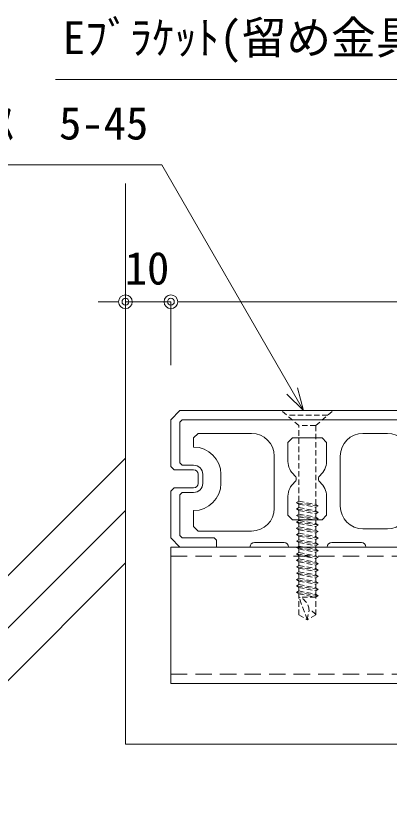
# Model space of a CAD drawing. Units: millimetres on the paper. Extents: x -401 to 401, y -279 to 279.
# Drawn here: x 166.5 to 193.9, y -84.1 to -25.9 of the extents above; entities that cross this region are included whole.
import ezdxf
from ezdxf.enums import TextEntityAlignment as Align

# ---------------------------------------------------------------- set-up
doc = ezdxf.new("R2010")
doc.units = ezdxf.units.MM
doc.linetypes.add('DASHED1', pattern=[1.8, 1.2, -0.6])
for name, color, linetype, lineweight in [('0-2_A-E01-仕上太線', 4, 'Continuous', 9), ('0-3_A-C03-壁種別', 4, 'Continuous', 9), ('0-4_ｱﾙﾐ', 4, 'DASHED1', 9), ('0-5_0-A11-寸法_詳細', 5, 'Continuous', 9), ('0-6_0', 7, 'Continuous', 9), ('0-7_A-B03-文字_書込_小', 7, 'Continuous', 9), ('0-8_A-D09-金物_鋼材', 1, 'Continuous', 9)]:
    doc.layers.add(name, color=color, linetype=linetype, lineweight=lineweight)
doc.styles.add('ＭＳ ゴシック', font='')
doc.styles.get('ＭＳ ゴシック').set_extended_font_data('MS Gothic')

# ---------------------------------------------------------------- blocks, each defined once
blk = doc.blocks.new('_Dot')
at = {"layer": '0-6_0'}
blk.add_line((-0.5, 0), (-1, 0), dxfattribs=at)
for radius in [0.5, 0.25]:
    blk.add_circle((0, 0), radius, dxfattribs=at)
blk = doc.blocks.new('A$C74522BEF')
at = {"layer": '0-6_0', "linetype": 'DASHED1'}
for p, q in [((-1.85, -3.3), (-5.652, 0)), ((5.652, 0), (-5.652, 0)), ((1.85, -3.3), (5.652, 0)), ((4.5, -1), (-4.5, -1)), ((1.85, -3.3), (-1.85, -3.3)), ((-1.846, -19.921), (-1.846, -3.3)), ((1.854, -3.3), (1.854, -20.626)), ((-1.844, -19.921), (-2.394, -20.239)), ((2.406, -20.944), (-2.394, -20.239)), ((-2.394, -20.239), (-1.844, -20.556)), ((-1.844, -19.921), (1.856, -20.627)), ((-1.844, -20.556), (1.856, -21.262)), ((-1.844, -21.333), (-1.844, -20.556)), ((2.406, -20.944), (1.856, -20.627)), ((2.406, -20.944), (1.856, -21.262)), ((-1.844, -21.333), (-2.394, -21.65)), ((-2.394, -21.65), (-1.844, -21.967)), ((2.406, -22.355), (-2.394, -21.65)), ((-1.844, -21.333), (1.856, -22.038)), ((-1.844, -21.967), (1.856, -22.673)), ((-1.844, -22.743), (-1.844, -21.967)), ((1.856, -21.262), (1.856, -22.038)), ((2.406, -22.355), (1.856, -22.038)), ((2.406, -22.355), (1.856, -22.673)), ((1.856, -22.673), (1.856, -23.449)), ((2.406, -23.767), (-2.394, -23.061)), ((-1.844, -24.154), (-2.393, -24.472)), ((-1.844, -22.743), (1.856, -23.449)), ((-1.844, -24.154), (-1.844, -23.378)), ((-1.844, -23.378), (1.856, -24.084)), ((-1.844, -24.154), (1.856, -24.86)), ((2.406, -23.767), (1.856, -23.449)), ((2.406, -23.767), (1.856, -24.084)), ((1.856, -24.084), (1.856, -24.86)), ((-2.393, -24.472), (-1.843, -24.79)), ((2.407, -25.178), (-2.393, -24.472)), ((-1.843, -25.565), (-2.393, -25.883)), ((2.407, -26.589), (-2.393, -25.883)), ((-2.393, -25.883), (-1.843, -26.2)), ((-1.843, -24.79), (1.856, -25.495)), ((-1.843, -25.565), (-1.843, -24.79)), ((-1.843, -25.565), (1.857, -26.271)), ((-1.843, -26.976), (-1.843, -26.2)), ((-1.843, -26.2), (1.857, -26.906)), ((2.407, -25.178), (1.856, -24.86)), ((2.407, -25.178), (1.856, -25.495)), ((1.856, -25.495), (1.856, -26.271)), ((-1.843, -26.976), (-2.393, -27.294)), ((2.407, -28), (-2.393, -27.294)), ((-2.393, -27.294), (-1.842, -27.611)), ((-1.843, -26.976), (1.857, -27.682)), ((-1.842, -28.388), (-1.842, -27.611)), ((-1.842, -27.611), (1.857, -28.317)), ((2.407, -26.589), (1.857, -26.271)), ((2.407, -26.589), (1.857, -26.906)), ((1.857, -26.906), (1.857, -27.682)), ((2.407, -28), (1.857, -27.682)), ((-1.842, -28.388), (-2.392, -28.705)), ((2.407, -29.411), (-2.392, -28.705)), ((-2.392, -28.705), (-1.842, -29.023)), ((-1.842, -28.388), (1.858, -29.093)), ((-1.842, -29.023), (1.858, -29.728)), ((-1.842, -29.799), (-1.842, -29.023)), ((2.407, -28), (1.857, -28.317)), ((1.857, -28.317), (1.857, -29.093)), ((2.407, -29.411), (1.858, -29.093)), ((2.407, -29.411), (1.858, -29.728)), ((-1.842, -29.799), (-2.392, -30.116)), ((2.408, -30.821), (-2.392, -30.116)), ((-2.392, -30.116), (-1.842, -30.433)), ((-1.842, -31.21), (-2.392, -31.527)), ((-1.842, -29.799), (1.858, -30.504)), ((-1.842, -31.21), (-1.842, -30.433)), ((-1.842, -30.433), (1.858, -31.139)), ((-1.842, -31.21), (1.858, -31.915)), ((1.858, -29.728), (1.858, -30.504)), ((2.408, -30.821), (1.858, -30.504)), ((2.408, -30.821), (1.858, -31.139)), ((1.858, -31.139), (1.858, -31.915)), ((2.408, -32.233), (-2.392, -31.527)), ((-2.392, -31.527), (-1.842, -31.845)), ((-1.842, -32.621), (-2.392, -32.938)), ((-2.392, -32.938), (-1.841, -33.256)), ((2.408, -33.644), (-2.392, -32.938)), ((-1.842, -32.621), (-1.842, -31.845)), ((-1.842, -31.845), (1.858, -32.55)), ((-1.842, -32.621), (1.858, -33.326)), ((2.408, -32.233), (1.858, -31.915)), ((2.408, -32.233), (1.858, -32.55)), ((1.858, -32.55), (1.858, -33.326)), ((-1.841, -34.032), (-2.391, -34.349)), ((2.409, -35.055), (-2.391, -34.349)), ((-2.391, -34.349), (-1.841, -34.667)), ((-1.841, -33.256), (1.858, -33.961)), ((-1.841, -34.032), (-1.841, -33.256)), ((-1.841, -34.032), (1.859, -34.737)), ((-1.841, -34.667), (1.859, -35.372)), ((-1.841, -35.443), (-1.841, -34.667)), ((2.408, -33.644), (1.858, -33.326)), ((2.408, -33.644), (1.858, -33.961)), ((1.858, -33.961), (1.858, -34.737)), ((2.409, -35.055), (1.859, -34.737)), ((-1.841, -35.443), (-2.391, -35.76)), ((2.409, -36.466), (-2.391, -35.76)), ((-2.391, -35.76), (-1.841, -36.078)), ((-1.841, -35.443), (1.859, -36.148)), ((-1.841, -36.854), (-1.841, -36.078)), ((-1.841, -36.078), (1.859, -36.783)), ((2.409, -35.055), (1.859, -35.372)), ((1.859, -35.372), (1.859, -36.148)), ((2.409, -36.466), (1.859, -36.148)), ((2.409, -36.466), (1.859, -36.783)), ((-1.841, -36.854), (-2.39, -37.172)), ((-2.39, -37.172), (-1.84, -37.489)), ((2.409, -37.877), (-2.39, -37.172)), ((-1.84, -38.265), (-2.39, -38.582)), ((-1.841, -36.854), (1.859, -37.559)), ((-1.84, -37.489), (1.859, -38.194)), ((-1.84, -38.265), (-1.84, -37.489)), ((-1.84, -38.265), (1.86, -38.97)), ((1.859, -36.783), (1.859, -37.559)), ((2.409, -37.877), (1.859, -37.559)), ((2.409, -37.877), (1.859, -38.194)), ((1.859, -38.194), (1.859, -38.97)), ((-2.39, -38.582), (-1.84, -38.9)), ((2.409, -39.288), (-2.39, -38.582)), ((-1.84, -39.676), (-2.39, -39.993)), ((2.41, -40.699), (-2.39, -39.993)), ((-2.39, -39.993), (-1.84, -40.311)), ((-1.84, -38.9), (1.86, -39.606)), ((-1.84, -39.676), (-1.84, -38.9)), ((-1.84, -39.676), (1.86, -40.382)), ((2.409, -39.288), (1.86, -38.97)), ((2.409, -39.288), (1.86, -39.606)), ((1.86, -41), (1.86, -39.606)), ((-1.84, -40.311), (1.86, -41.016)), ((-1.84, -41), (-1.84, -40.311)), ((-1.84, -44.938), (-1.84, -41)), ((1.86, -41), (-1.84, -41)), ((0, -46), (-1.84, -41)), ((2.41, -40.699), (1.86, -40.382)), ((2.41, -40.699), (1.86, -41.016)), ((1.86, -44.926), (1.86, -41)), ((-1.84, -44.938), (0, -46)), ((0, -46), (0.388, -43.888)), ((1.86, -44.926), (0, -46))]:
    blk.add_line(p, q, dxfattribs=at)
blk.add_lwpolyline([(-1.844, -22.743), (-2.394, -23.061), (-1.844, -23.378)], dxfattribs=at)
for centre, radius, start, end in [((-2.83, -44.067), 3.223, 3.19049, 72.11377), ((0, -46), 2.148, 30.0074, 79.57974)]:
    blk.add_arc(centre, radius, start, end, dxfattribs=at)
blk = doc.blocks.new('_Open30')
at = {"layer": '0-6_0'}
blk.add_line((0, 0), (-1, 0), dxfattribs=at)
blk.add_lwpolyline([(-1, 0.2679), (0, 0), (-1, -0.2679)], dxfattribs=at)
blk = doc.blocks.new('DK-2000')
at = {"layer": '0-6_0'}
for p, q in [((5, 24), (6, 25)), ((6, 25), (17.75, 25)), ((47.625, 25), (42.25, 25)), ((66, 25), (60.625, 25)), ((84.375, 25), (79, 25)), ((102.75, 25), (97.375, 25)), ((22.75, 20), (22.75, 8.5)), ((37.25, 20), (37.25, 9)), ((52.625, 9), (52.625, 20)), ((55.625, 20), (55.625, 9)), ((71, 9), (71, 20)), ((74, 20), (74, 9)), ((89.375, 9), (89.375, 20)), ((92.375, 20), (92.375, 9)), ((107.75, 9), (107.75, 20)), ((122.25, 20), (122.25, 8.5)), ((6, 14), (6, 16)), ((7, 14), (7, 16)), ((11, 14), (11, 16)), ((134, 14), (134, 16)), ((138, 16), (138, 14)), ((139, 16), (139, 14)), ((42.25, 4), (47.625, 4)), ((60.625, 4), (66, 4)), ((79, 4), (84.375, 4)), ((97.375, 4), (102.75, 4)), ((24.896, 1), (18.396, 1)), ((34.396, 0), (25.896, 0)), ((41.896, 1), (35.396, 1)), ((38.176, 1), (41.396, 1)), ((51.396, 0), (42.896, 0)), ((58.896, 1), (52.396, 1)), ((68.396, 0), (59.896, 0)), ((75.896, 1), (69.396, 1)), ((85.396, 0), (76.896, 0)), ((92.896, 1), (86.396, 1)), ((102.396, 0), (93.896, 0)), ((109.896, 1), (103.396, 1)), ((119.396, 0), (110.896, 0)), ((126.896, 1), (120.396, 1))]:
    blk.add_line(p, q, dxfattribs=at)
for points in [[(1.25, 17), (5, 17), (0.707, 17), (0, 17.707), (0, 28), (2, 30), (143, 30), (145, 28), (145, 17.707), (144.293, 17), (140, 17), (143.75, 17)], [(5, 18), (2.5, 18), (2, 18.5), (2, 27.5), (2.5, 28), (142.5, 28), (143, 27.5), (143, 18.5), (142.5, 18), (140, 18)], [(5, 22), (5, 24), (6, 25)], [(140, 22), (140, 24), (139, 25), (127.25, 25)], [(140, 24), (139, 25), (140, 24)], [(25.75, 18.842), (25.75, 23), (26.75, 24), (33.25, 24), (34.25, 23), (34.25, 18.842)], [(110.75, 18.842), (110.75, 23), (111.75, 24), (118.25, 24), (119.25, 23), (119.25, 18.842)], [(17.396, 0), (2, 0), (0, 2), (0, 12.293), (0.707, 13), (5, 13)], [(140, 13), (144.293, 13), (145, 12.293), (145, 2), (143, 0), (127.896, 0)], [(10, 0), (10, 1.5), (9.5, 2), (2.5, 2), (2, 2.5), (2, 11.5), (2.5, 12), (5, 12)], [(25.75, 11.158), (25.75, 7), (26.75, 6), (33.25, 6), (34.25, 7), (34.25, 11.158)], [(119.25, 11.158), (119.25, 7), (118.25, 6), (111.75, 6), (110.75, 7), (110.75, 11.158)], [(140, 12), (142.5, 12), (143, 11.5), (143, 2.5), (142.5, 2), (135.5, 2), (135, 1.5), (135, 0)], [(17.75, 3.5), (6, 3.5), (5, 4.5), (6, 3.5), (5, 4.5), (5, 8)], [(127.25, 3.5), (139, 3.5), (140, 4.5), (139, 3.5), (140, 4.5), (140, 8)], [(46.536, 4), (42.625, 4), (46.536, 4)], [(38.03, 1), (41.16, 1), (38.288, 1)]]:
    blk.add_lwpolyline(points, dxfattribs=at)
for centre, radius, start, end in [((17.75, 20), 5, 0, 90), ((42.25, 20), 5, 90, 180), ((47.625, 20), 5, 0, 90), ((60.625, 20), 5, 90, 180), ((66, 20), 5, 0, 90), ((79, 20), 5, 90, 180), ((84.375, 20), 5, 0, 90), ((97.375, 20), 5, 90, 180), ((102.75, 20), 5, 0, 90), ((127.25, 20), 5, 90, 180), ((5, 16), 6, 0, 90), ((140, 16), 6, 90, 180), ((5, 16), 2, 0, 90), ((29.75, 18.842), 4, 180, 230.20819), ((30.25, 18.842), 4, 309.79181, 0), ((114.75, 18.842), 4, 180, 230.20819), ((115.25, 18.842), 4, 309.79179, 0), ((140, 16), 2, 90, 180), ((5, 16), 1, 0, 90), ((26.55, 15), 1, 309.79181, 50.20816), ((33.45, 15), 1, 129.79185, 230.20821), ((111.55, 15), 1, 309.79179, 50.20815), ((118.45, 15), 1, 129.79184, 230.20819), ((140, 16), 1, 90, 180), ((5, 14), 1, 270, 0), ((5, 14), 2, 270, 0), ((5, 14), 6, 270, 0), ((29.75, 11.158), 4, 129.79182, 180), ((30.25, 11.158), 4, 0, 50.20817), ((114.75, 11.158), 4, 129.79184, 180), ((115.25, 11.158), 4, 0, 50.20818), ((140, 14), 6, 180, 270), ((140, 14), 2, 180, 270), ((140, 14), 1, 180, 270), ((42.25, 9), 5, 180, 270), ((47.625, 9), 5, 270, 0), ((60.625, 9), 5, 180, 270), ((66, 9), 5, 270, 0), ((79, 9), 5, 180, 270), ((84.375, 9), 5, 270, 0), ((97.375, 9), 5, 180, 270), ((102.75, 9), 5, 270, 0), ((17.75, 8.5), 5, 270, 0), ((127.25, 8.5), 5, 180, 270), ((18.396, 0), 1, 90, 180), ((24.896, 0), 1, 0, 90), ((35.396, 0), 1, 90, 180), ((41.896, 0), 1, 0, 90), ((52.396, 0), 1, 90, 180), ((58.896, 0), 1, 0, 90), ((69.396, 0), 1, 90, 180), ((75.896, 0), 1, 0, 90), ((86.396, 0), 1, 90, 180), ((92.896, 0), 1, 0, 90), ((103.396, 0), 1, 90, 180), ((109.896, 0), 1, 0, 90), ((120.396, 0), 1, 90, 180), ((126.896, 0), 1, 0, 90)]:
    blk.add_arc(centre, radius, start, end, dxfattribs=at)

msp = doc.modelspace()

# ---------------------------------------------------------------- linework, layer by layer
at = {"layer": '0-2_A-E01-仕上太線'}
for q in [(174.573, -38.185), (326.631, -79.304)]:
    msp.add_line((174.573, -79.304), q, dxfattribs=at)
at = {"layer": '0-3_A-C03-壁種別'}
for p, q in [((156.448, -76.464), (174.573, -58.339)), ((156.448, -80.305), (174.573, -62.181)), ((156.448, -84.147), (174.573, -66.022))]:
    msp.add_line(p, q, dxfattribs=at)
at = {"layer": '0-4_ｱﾙﾐ', "color": 3, "linetype": 'Continuous'}
for p, q in [((177.906, -64.852), (326.239, -64.852)), ((177.906, -64.852), (177.906, -74.852)), ((177.906, -74.852), (219.692, -74.852))]:
    msp.add_line(p, q, dxfattribs=at)
at = {"layer": '0-4_ｱﾙﾐ'}
for p, q in [((177.906, -65.519), (326.239, -65.519)), ((177.906, -74.185), (219.692, -74.185))]:
    msp.add_line(p, q, dxfattribs=at)
at = {"layer": '0-5_0-A11-寸法_詳細'}
for p, q in [((173.573, -46.864), (172.573, -46.864)), ((174.573, -51.519), (174.573, -46.864)), ((177.906, -46.864), (174.573, -46.864)), ((177.906, -51.519), (177.906, -46.864)), ((177.906, -51.519), (177.906, -46.864)), ((178.906, -46.864), (179.906, -46.864)), ((178.906, -46.864), (225.239, -46.864))]:
    msp.add_line(p, q, dxfattribs=at)
at = {"layer": '0-7_A-B03-文字_書込_小'}
for points in [[(224.721, -58.172), (208.828, -30.559), (169.447, -30.559)], [(186.795, -53.408), (177.252, -36.828), (141.314, -36.828)]]:
    msp.add_lwpolyline(points, dxfattribs=at)

# ---------------------------------------------------------------- block references
at = {"layer": '0-2_A-E01-仕上太線', "xscale": 0.3333333, "yscale": 0.3333333}
msp.add_blockref('DK-2000', (177.906, -64.852), dxfattribs=at)
at = {"layer": '0-5_0-A11-寸法_詳細'}
msp.add_blockref('_Dot', (174.573, -46.864), dxfattribs=at)
at = {"layer": '0-5_0-A11-寸法_詳細', "rotation": 180}
msp.add_blockref('_Dot', (177.906, -46.864), dxfattribs=at)
msp.add_blockref('_Dot', (177.906, -46.864), dxfattribs=at)
at = {"layer": '0-7_A-B03-文字_書込_小', "xscale": 1.666667, "yscale": 1.666667, "rotation": 299.92427}
msp.add_blockref('_Open30', (187.626, -54.852), dxfattribs=at)
at = {"layer": '0-8_A-D09-金物_鋼材', "xscale": 0.3333333, "yscale": 0.3333333}
msp.add_blockref('A$C74522BEF', (187.906, -54.852), dxfattribs=at)

# ---------------------------------------------------------------- texts
at = {"layer": '0-5_0-A11-寸法_詳細', "style": 'ＭＳ ゴシック'}
msp.add_text('10', height=2.405, dxfattribs=at).set_placement((174.519, -46.327), align=Align.BOTTOM_LEFT)
at = {"layer": '0-7_A-B03-文字_書込_小', "style": 'ＭＳ ゴシック'}
for s, p in [('Eﾌﾞﾗｹｯﾄ(留め金具 SUS304)', (169.98, -29.42)), ('SUS410\u3000皿頭ﾃｸｽ\u30005-45', (141.846, -35.689))]:
    msp.add_text(s, height=2.405, dxfattribs=at).set_placement(p, align=Align.BOTTOM_LEFT)

doc.saveas('drawing.dxf')
